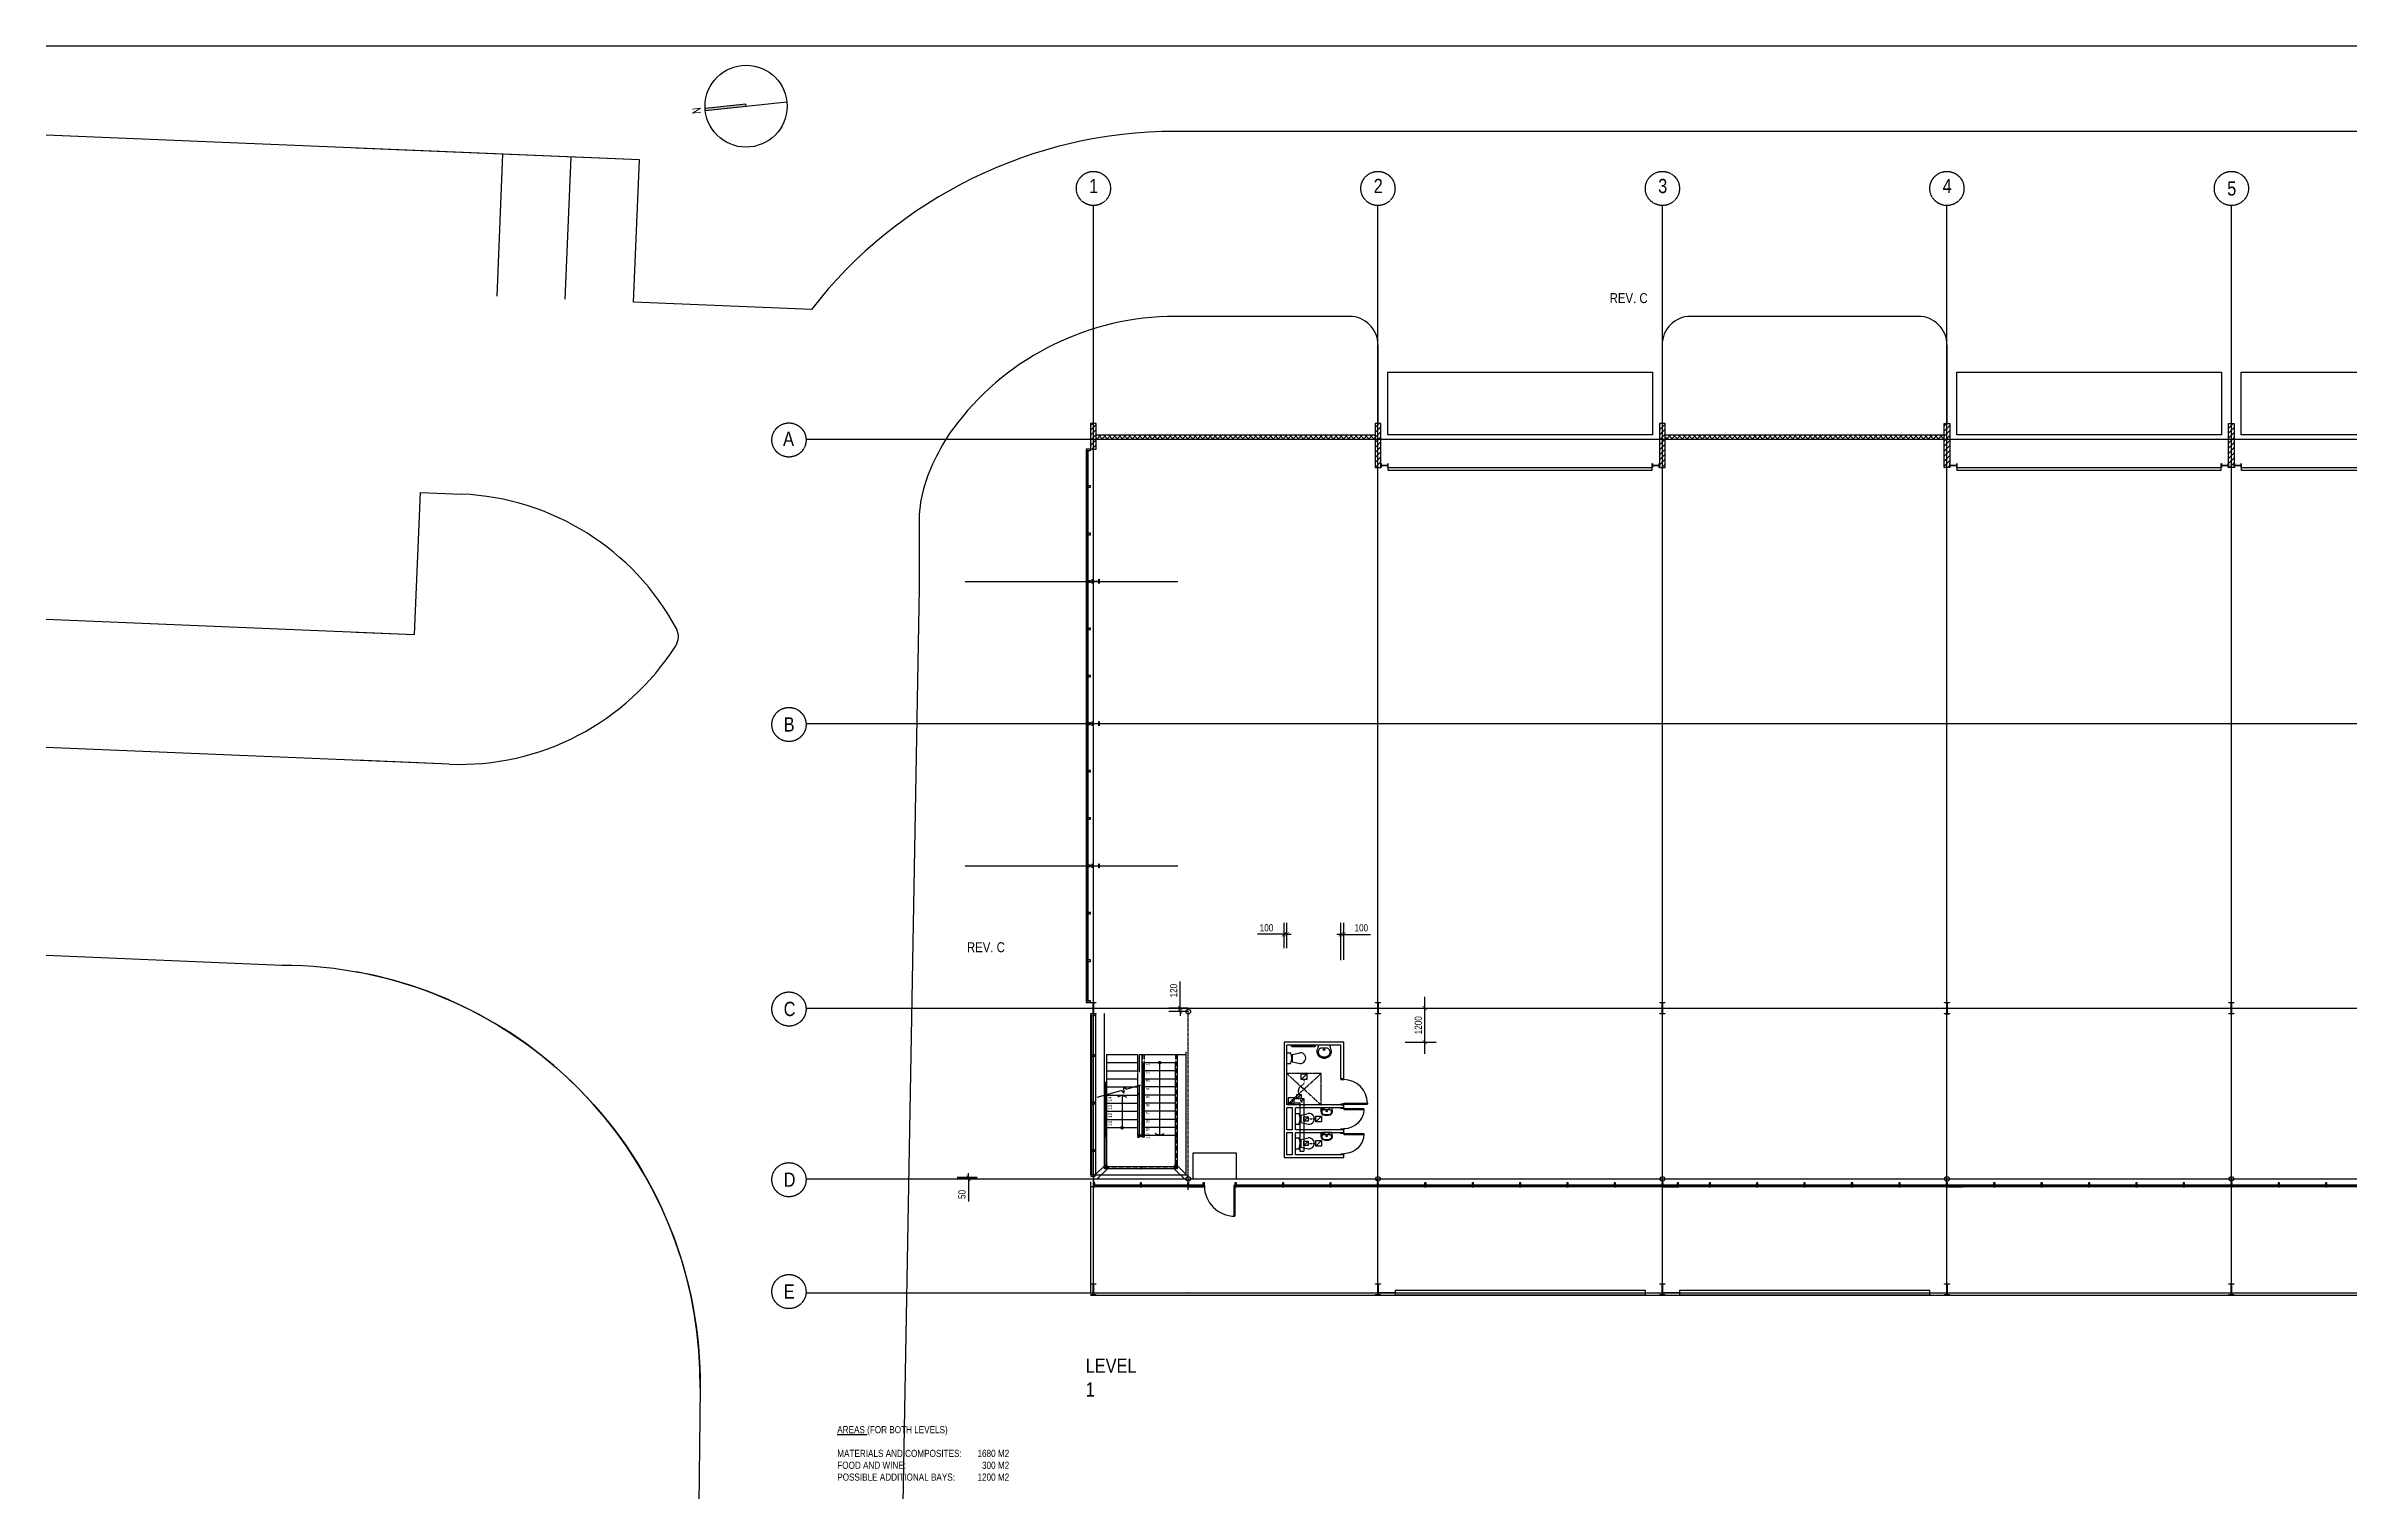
# Model space of a CAD drawing. Extents: x 0 to 163200, y -20682 to 90307.
# Drawn here: x 0 to 80980, y 36347 to 87164 of the extents above; entities that cross this region are included whole.
import ezdxf

# ---------------------------------------------------------------- set-up
doc = ezdxf.new("R2010")
doc.units = 0
doc.header["$LTSCALE"] = 8
doc.header["$MEASUREMENT"] = 0
for name, pattern in [('CENTER', [2, 1.25, -0.25, 0.25, -0.25]), ('DASHED', [0.75, 0.5, -0.25]), ('HIDDEN', [0.375, 0.25, -0.125]), ('STAIRS2$0$DASHED2', [0.375, 0.25, -0.125])]:
    doc.linetypes.add(name, pattern=pattern)
doc.layers.get('0').update_dxf_attribs({"linetype": 'CONTINUOUS'})
doc.layers.get('DEFPOINTS').update_dxf_attribs({"linetype": 'CONTINUOUS'})
for name, color, linetype in [('1MDUCT', 1, 'CONTINUOUS'), ('2MGRILLE', 5, 'CONTINUOUS'), ('4MDUCT', 4, 'CONTINUOUS'), ('6MFLEX', 6, 'HIDDEN'), ('A-CONCRETE', 5, 'CONTINUOUS'), ('A-DOORS', 5, 'CONTINUOUS'), ('A-FLOOR', 5, 'CONTINUOUS'), ('A-GLASS', 5, 'CONTINUOUS'), ('A-HANDICAP', 5, 'STAIRS2$0$DASHED2'), ('A-MULLIONS', 5, 'CONTINUOUS'), ('A-NEW', 5, 'CONTINUOUS'), ('A-STEEL', 5, 'CONTINUOUS'), ('A-STR-DASHED', 5, 'DASHED'), ('BDY', 5, 'CONTINUOUS'), ('D-TEXT25', 5, 'CONTINUOUS'), ('D-TEXTPS2', 5, 'CONTINUOUS'), ('DOORS', 5, 'CONTINUOUS'), ('FITTINGS', 5, 'CONTINUOUS'), ('GRID', 5, 'CENTER'), ('INT-PARTITIONS', 5, 'CONTINUOUS'), ('ROAD', 5, 'CONTINUOUS'), ('STAIR', 5, 'CONTINUOUS'), ('STAIRS2$0$HANDRAIL', 5, 'STAIRS2$0$DASHED2'), ('STAIRS2$0$STAIRS', 5, 'CONTINUOUS'), ('STAIRS2$0$TEXT', 5, 'CONTINUOUS'), ('STAIRS2$0$THINELEV', 5, 'CONTINUOUS'), ('TXT-50', 5, 'CONTINUOUS'), ('WALL-HA', 5, 'CONTINUOUS'), ('XREF', 7, 'CONTINUOUS')]:
    doc.layers.add(name, color=color, linetype=linetype)
doc.styles.add('KRTA-35', font='SIMPLEX', dxfattribs={"width": 0.8, "height": 3.5})
doc.styles.add('STAIRS2$0$TXT-35-$20', font='ARIALN.TTF', dxfattribs={"height": 70})
doc.styles.get("Standard").update_dxf_attribs({"font": 'isocp.shx'})
doc.styles.add('TXT-25-$100', font='ARIALN.TTF', dxfattribs={"height": 250})
doc.styles.add('TXT-35-$100', font='ARIALN.TTF', dxfattribs={"height": 350})
doc.styles.add('TXT-50-$100', font='ARIALN.TTF', dxfattribs={"height": 500})
doc.dimstyles.new('1$100-TICK', dxfattribs={"dimtxt": 250, "dimasz": 150, "dimexe": 400, "dimexo": 0, "dimgap": 100, "dimtad": 1, "dimdec": 0, "dimdsep": 46, "dimtxsty": 'TXT-25-$100', "dimblk1": 'ARCHTICK', "dimblk2": 'ARCHTICK', "dimsah": 1, "dimcen": -100, "dimdle": 400, "dimclrd": 1, "dimclre": 1, "dimclrt": 7, "dimadec": 0, "dimazin": 0, "dimtfac": 1, "dimtdec": 1, "dimtmove": 0, "dimatfit": 3, "dimldrblk": 'ARCHTICK', "dimfxl": 1, "dimtolj": 1, "dimarcsym": 0})
pattern_1 = [(45, (-20000, -1e-11), (-88.38835, 88.38835), [])]

# ---------------------------------------------------------------- blocks, each defined once
blk = doc.blocks.new('A$C56FB124C')
blk.add_hatch(color=256).paths.add_polyline_path([(5044, 3820), (5026, 3995), (1210, 3588, 0.0114331), (1224, 3413)])
for p, q in [((5026, 3995), (1210, 3588)), ((1224, 3413), (8864, 4227)), ((5044, 3820), (5026, 3995))]:
    blk.add_line(p, q)
blk.add_circle((5044, 3820), 3842)
at = {"style": 'KRTA-35', "width": 0.8}
blk.add_text('N', height=768, rotation=96.08353, dxfattribs=at).set_placement((807, 3150))
blk = doc.blocks.new('710')
at = {"layer": 'DOORS'}
for p, q in [((-100, -30), (-809, -30)), ((-809, -60), (-809, -30)), ((-100, -60), (-809, -60)), ((-100, -30), (-100, -60))]:
    blk.add_line(p, q, dxfattribs=at)
at = {"layer": 'DOORS', "elevation": 0}
for points in [[(0, -30), (0, 0), (-100, 0), (-100, -30)], [(0, -770), (0, -740), (-100, -740), (-100, -770)]]:
    blk.add_lwpolyline(points, close=True, dxfattribs=at)
at = {"layer": 'DOORS'}
blk.add_arc((-100, -30), 710, 182.26234, 270.00007, dxfattribs=at)
blk = doc.blocks.new('860')
for p, q in [((100, -990), (100, -960)), ((100, -960), (930, -960)), ((100, -990), (930, -990)), ((930, -960), (930, -990))]:
    blk.add_line(p, q)
for points in [[(0, -100), (0, -130), (100, -130), (100, -100)], [(0, -990), (0, -1020), (100, -1020), (100, -990)]]:
    blk.add_lwpolyline(points, close=True)
blk.add_arc((100, -960), 830, 0, 90)
blk = doc.blocks.new('WHB')
at = {"color": 0, "linetype": 'ByBlock', "elevation": 0}
blk.add_lwpolyline([(-200, 0, 0.008553), (-252, -172, 0.068313), (-260, -227, 0.147451), (-225, -341, 0.065081), (-184, -388, 0.064894), (-130, -425, 0.057043), (-67, -447, 0.0596), (0, -455, 0.0596), (67, -447, 0.057043), (130, -425, 0.064894), (184, -388, 0.065081), (225, -341, 0.147451), (260, -227, 0.068313), (252, -172, 0.008553), (200, 0)], format="xyb", close=True, dxfattribs=at)
blk.add_lwpolyline([(-210, -255, 0.169025), (-182, -332, 0.060923), (-148, -365, 0.064575), (-105, -389, 0.044851), (-54, -405, 0.055153), (0, -410, 0.055153), (54, -405, 0.044851), (105, -389, 0.064575), (148, -365, 0.060923), (182, -332, 0.169025), (210, -255, 0.224157), (170, -142, 0.153776), (112, -110, 0.045073), (0, -100)], format="xyb", dxfattribs=at)
at = {"color": 0, "linetype": 'ByBlock'}
blk.add_circle((0, -160), 25, dxfattribs=at)
for centre, radius, start, end in [((-54, -228), 206, 179.34416, 179.74969), ((-70, -240), 141, 135.44249, 185.98011), ((-92, -219), 111, 100.47359, 135.44249), ((2, -723), 623, 90.1505, 100.47359)]:
    blk.add_arc(centre, radius, start, end, dxfattribs=at)
blk = doc.blocks.new('410X60')
at = {"layer": 'A-STEEL'}
blk.add_lwpolyline([(203, -89), (183, -89), (183, -5), (-183, -5), (-183, -89), (-203, -89), (-203, 89), (-183, 89), (-183, 5), (183, 5), (183, 89), (203, 89)], close=True, dxfattribs=at)
blk = doc.blocks.new('ARC-WC25')
for p, q in [((168, 0), (-168, 0)), ((-199, -144), (-193, -24)), ((-174, -146), (-173, -137)), ((-98, -16), (-163, -16)), ((98, -72), (-98, -72)), ((-88, -26), (-88, -50)), ((174, -146), (173, -137)), ((199, -144), (193, -24))]:
    blk.add_line(p, q)
at = {"linetype": 'Continuous'}
blk.add_line((-173, -26), (-173, -92), dxfattribs=at)
for centre, radius in [((0, -121), 19.5), ((91, -37), 14.2)]:
    blk.add_circle(centre, radius)
for centre, radius, start, end in [((-168, -25), 25, 90, 177.07166), ((168, -25), 25, 2.92834, 90), ((-99, -149), 100, 177.07166, 252.66812), ((-99, -149), 75, 177.07166, 251.96039), ((-163, -26), 10, 90, 179.82594), ((-98, -135), 75, 89.76341, 172.07166), ((-98, -147), 75, 90, 172.07166), ((0, 154), 419, 252.12938, 287.87062), ((0, 154), 394, 251.96039, 288.03961), ((-98, -26), 10, 0, 90), ((-98, -50), 10, 269.76341, 0), ((98, -147), 75, 7.92834, 90), ((99, -149), 75, 288.03961, 2.92834), ((99, -149), 100, 287.33188, 2.92834)]:
    blk.add_arc(centre, radius, start, end)
blk = doc.blocks.new('WC-P')
for p, q in [((0, 0), (380, 0)), ((0, 0), (0, -126)), ((380, 0), (380, -126)), ((59, -200), (0, -451)), ((59, -200), (321, -200)), ((321, -200), (380, -451))]:
    blk.add_line(p, q)
for centre, radius, start, end in [((190, -472), 191, 173.53398, 6.46602), ((190, 278), 446, 244.78279, 295.21721)]:
    blk.add_arc(centre, radius, start, end)
blk = doc.blocks.new('250UB')
blk.add_lwpolyline([(-73, 252), (73, 252), (73, 244), (10, 244, 0.414214), (3, 237), (3, 16, 0.414214), (10, 9), (73, 9), (73, 0), (-73, 0), (-73, 9), (-10, 9, 0.414214), (-3, 16), (-3, 237, 0.414214), (-10, 244), (-73, 244)], format="xyb", close=True)
blk = doc.blocks.new('_ARCHTICK')
at = {"color": 0, "linetype": 'ByBlock', "const_width": 0.15}
blk.add_lwpolyline([(-0.5, -0.5), (0.5, 0.5)], dxfattribs=at)
blk = doc.blocks.new('*D111')
at = {"layer": 'A-DOORS', "color": 1, "lineweight": -2, "transparency": 16777216}
for p, q in [((32732, 47399), (32022, 47399)), ((32732, 47349), (32022, 47349)), ((32422, 47399), (32422, 47549)), ((32422, 47399), (32422, 47349)), ((32422, 47349), (32422, 46556))]:
    blk.add_line(p, q, dxfattribs=at)
at = {"layer": 'DEFPOINTS', "color": 0, "transparency": 16777216}
for p in [(32422, 47349), (32732, 47399), (32732, 47349)]:
    blk.add_point(p, dxfattribs=at)
at = {"layer": 'A-DOORS', "color": 1, "lineweight": -2, "transparency": 16777216, "xscale": 150, "yscale": 150, "zscale": 150}
for p, rotation in [((32422, 47399), 270), ((32422, 47349), 90)]:
    blk.add_blockref('_ARCHTICK', p, dxfattribs=dict(at, rotation=rotation))
at = {"layer": 'A-DOORS', "color": 7, "transparency": 16777216, "insert": (32194, 46803), "char_height": 250, "attachment_point": 5, "rotation": 90, "style": 'TXT-25-$100'}
blk.add_mtext('\\A1;50', dxfattribs=at)
blk = doc.blocks.new('*D112')
at = {"layer": 'A-DOORS', "color": 1, "lineweight": -2, "transparency": 16777216}
for p, q in [((48462, 51749), (48462, 53749)), ((47767, 53349), (48862, 53349)), ((47767, 52149), (48862, 52149))]:
    blk.add_line(p, q, dxfattribs=at)
at = {"layer": 'DEFPOINTS', "color": 0, "transparency": 16777216}
for p in [(47767, 53349), (48462, 53349), (47767, 52149)]:
    blk.add_point(p, dxfattribs=at)
at = {"layer": 'A-DOORS', "color": 1, "lineweight": -2, "transparency": 16777216, "xscale": 150, "yscale": 150, "zscale": 150}
for p, rotation in [((48462, 53349), 90), ((48462, 52149), 270)]:
    blk.add_blockref('_ARCHTICK', p, dxfattribs=dict(at, rotation=rotation))
at = {"layer": 'A-DOORS', "color": 7, "transparency": 16777216, "insert": (48235, 52749), "char_height": 250, "attachment_point": 5, "rotation": 90, "style": 'TXT-25-$100'}
blk.add_mtext('\\A1;1200', dxfattribs=at)
blk = doc.blocks.new('*D114')
at = {"layer": 'A-DOORS', "color": 1, "lineweight": -2, "transparency": 16777216}
for p, q in [((43515, 55946), (42582, 55946)), ((43515, 55455), (43515, 56346)), ((43615, 55946), (43515, 55946)), ((43615, 55455), (43615, 56346)), ((43615, 55946), (43765, 55946))]:
    blk.add_line(p, q, dxfattribs=at)
at = {"layer": 'DEFPOINTS', "color": 0, "transparency": 16777216}
for p in [(43515, 55946), (43515, 55455), (43615, 55455)]:
    blk.add_point(p, dxfattribs=at)
at = {"layer": 'A-DOORS', "color": 1, "lineweight": -2, "transparency": 16777216, "xscale": 150, "yscale": 150, "zscale": 150}
blk.add_blockref('_ARCHTICK', (43515, 55946), dxfattribs=at)
at = {"layer": 'A-DOORS', "color": 1, "lineweight": -2, "transparency": 16777216, "xscale": 150, "yscale": 150, "zscale": 150, "rotation": 180}
blk.add_blockref('_ARCHTICK', (43615, 55946), dxfattribs=at)
at = {"layer": 'A-DOORS', "color": 7, "transparency": 16777216, "insert": (42898, 56174), "char_height": 250, "attachment_point": 5, "style": 'TXT-25-$100'}
blk.add_mtext('\\A1;100', dxfattribs=at)
blk = doc.blocks.new('*D115')
at = {"layer": 'A-DOORS', "color": 1, "lineweight": -2, "transparency": 16777216}
for p, q in [((45515, 55943), (45365, 55943)), ((45515, 55034), (45515, 56343)), ((45515, 55943), (45615, 55943)), ((45615, 55047), (45615, 56343)), ((45615, 55943), (46548, 55943))]:
    blk.add_line(p, q, dxfattribs=at)
at = {"layer": 'DEFPOINTS', "color": 0, "transparency": 16777216}
for p in [(45615, 55943), (45515, 55034), (45615, 55047)]:
    blk.add_point(p, dxfattribs=at)
at = {"layer": 'A-DOORS', "color": 1, "lineweight": -2, "transparency": 16777216, "xscale": 150, "yscale": 150, "zscale": 150}
blk.add_blockref('_ARCHTICK', (45515, 55943), dxfattribs=at)
at = {"layer": 'A-DOORS', "color": 1, "lineweight": -2, "transparency": 16777216, "xscale": 150, "yscale": 150, "zscale": 150, "rotation": 180}
blk.add_blockref('_ARCHTICK', (45615, 55943), dxfattribs=at)
at = {"layer": 'A-DOORS', "color": 7, "transparency": 16777216, "insert": (46231, 56171), "char_height": 250, "attachment_point": 5, "style": 'TXT-25-$100'}
blk.add_mtext('\\A1;100', dxfattribs=at)
blk = doc.blocks.new('*D116')
at = {"layer": 'A-DOORS', "color": 1, "lineweight": -2, "transparency": 16777216}
for p, q in [((39863, 53349), (39863, 54282)), ((40148, 53349), (39463, 53349)), ((40148, 53230), (39463, 53230)), ((39863, 53230), (39863, 53349)), ((39863, 53230), (39863, 53080))]:
    blk.add_line(p, q, dxfattribs=at)
at = {"layer": 'DEFPOINTS', "color": 0, "transparency": 16777216}
for p in [(39863, 53349), (40148, 53349), (40148, 53230)]:
    blk.add_point(p, dxfattribs=at)
at = {"layer": 'A-DOORS', "color": 1, "lineweight": -2, "transparency": 16777216, "xscale": 150, "yscale": 150, "zscale": 150}
for p, rotation in [((39863, 53349), 270), ((39863, 53230), 90)]:
    blk.add_blockref('_ARCHTICK', p, dxfattribs=dict(at, rotation=rotation))
at = {"layer": 'A-DOORS', "color": 7, "transparency": 16777216, "insert": (39635, 53966), "char_height": 250, "attachment_point": 5, "rotation": 90, "style": 'TXT-25-$100'}
blk.add_mtext('\\A1;120', dxfattribs=at)
blk = doc.blocks.new('AMB013')
blk.add_line((-165, -165), (165, 165))
blk.add_arc((-247, -247), 300, 0, 90)
blk = doc.blocks.new('AMB006')
blk.add_line((-0.5, -0.5), (0.5, 0.5))
blk.add_lwpolyline([(-0.5, -0.5), (-0.5, 0.5), (0.5, 0.5), (0.5, -0.5)], close=True)
at = {"flags": 1}
for tag, p in [('REF', (0.53, 0.33)), ('MAKE/MODEL', (0.53, 0.15)), ('SIZE', (0.53, -0.05)), ('TYPE', (0.52, -0.26)), ('SERVICE', (0.53, -0.46))]:
    blk.add_attdef(tag, p, '', height=0.18, dxfattribs=at)
blk = doc.blocks.new('AB00522AAM01')
at = {"layer": 'WALL-HA'}
h = blk.add_hatch(dxfattribs=at)
h.set_pattern_fill('ANSI31', color=256, scale=1000, style=0)
h.paths.add_polyline_path([(36714.6, 72999.1), (36814.6, 72999.1), (36814.6, 73899.1), (36714.6, 73899.1)])
h.paths.add_polyline_path([(36814.6, 72999.1), (36914.6, 72999.1), (36914.6, 73899.1), (36814.6, 73899.1)])
h = blk.add_hatch(dxfattribs=at)
h.set_pattern_fill('ANSI31', color=256, scale=1000, style=0)
h.paths.add_polyline_path([(46814.6, 73899.1), (46714.6, 73899.1), (46714.6, 73349.1), (46814.6, 73349.1)])
h.paths.add_polyline_path([(46814.6, 73349.1), (46914.6, 73349.1), (46914.6, 73899.1), (46814.6, 73899.1)])
h.paths.add_polyline_path([(46714.6, 72349.1), (46814.6, 72349.1), (46814.6, 73349.1), (46714.6, 73349.1)])
h.paths.add_polyline_path([(46814.6, 72349.1), (46914.6, 72349.1), (46914.6, 73349.1), (46814.6, 73349.1)])
h = blk.add_hatch(dxfattribs=at)
h.set_pattern_fill('ANSI31', color=256, scale=1000, style=0)
h.paths.add_polyline_path([(56814.6, 73899.1), (56709.6, 73899.1), (56709.6, 73349.1), (56814.6, 73349.1)])
h.paths.add_polyline_path([(56814.6, 73349.1), (56909.6, 73349.1), (56909.6, 73899.1), (56814.6, 73899.1)])
h.paths.add_polyline_path([(56709.6, 72349.1), (56814.6, 72349.1), (56814.6, 73349.1), (56709.6, 73349.1)])
h.paths.add_polyline_path([(56814.6, 72349.1), (56909.6, 72349.1), (56909.6, 73349.1), (56814.6, 73349.1)])
h = blk.add_hatch(dxfattribs=at)
h.set_pattern_fill('ANSI31', color=256, scale=1000, style=0)
h.set_pattern_definition(pattern_1)
h.paths.add_polyline_path([(66814.6, 73349.1), (66914.6, 73349.1), (66914.6, 73899.1), (66814.6, 73899.1)])
h.paths.add_polyline_path([(66814.6, 73899.1), (66714.6, 73899.1), (66714.6, 73349.1), (66814.6, 73349.1)])
h.paths.add_polyline_path([(66814.6, 73349.1), (66714.6, 73349.1), (66714.6, 72349.1), (66814.6, 72349.1)])
h.paths.add_polyline_path([(66814.6, 72349.1), (66914.6, 72349.1), (66914.6, 73349.1), (66814.6, 73349.1)])
h = blk.add_hatch(dxfattribs=at)
h.set_pattern_fill('ANSI31', color=256, scale=1000, style=0)
h.set_pattern_definition(pattern_1)
h.paths.add_polyline_path([(76814.6, 73899.1), (76714.6, 73899.1), (76714.6, 73349.1), (76814.6, 73349.1)])
h.paths.add_polyline_path([(76814.6, 73349.1), (76914.6, 73349.1), (76914.6, 73899.1), (76814.6, 73899.1)])
h.paths.add_polyline_path([(76814.6, 73349.1), (76714.6, 73349.1), (76714.6, 72349.1), (76814.6, 72349.1)])
h.paths.add_polyline_path([(76814.6, 72349.1), (76914.6, 72349.1), (76914.6, 73349.1), (76814.6, 73349.1)])
h = blk.add_hatch(dxfattribs=at)
h.set_pattern_fill('ANSI37', color=256, scale=1000, style=0)
h.paths.add_polyline_path([(46689.6, 73349.1), (46714.6, 73349.1), (46714.6, 73499.1), (36914.6, 73499.1), (36914.6, 73349.1)])
h = blk.add_hatch(dxfattribs=at)
h.set_pattern_fill('ANSI37', color=256, scale=1000, style=0)
h.set_pattern_definition([(45, (-30000, 0), (-88.38835, 88.38835), []), (135, (-30000, 0), (-88.38835, -88.38835), [])])
h.paths.add_polyline_path([(56914.6, 73499.1), (56914.6, 73349.1), (66714.6, 73349.1), (66714.6, 73499.1)])
for p, q in [((38558.8, 51384.1), (38558.8, 48839.1)), ((37233.8, 48839.1), (37233.8, 50757.2))]:
    blk.add_line(p, q)
blk.add_point((40148, 43349.1))
at = {"layer": 'A-CONCRETE'}
for p, q in [((36814.6, 73349.1), (46689.6, 73349.1)), ((36914.6, 73499.1), (46714.6, 73499.1)), ((56914.6, 73499.1), (66714.6, 73499.1)), ((56914.6, 73349.1), (66714.6, 73349.1))]:
    blk.add_line(p, q, dxfattribs=at)
for points in [[(36714.6, 72999.1), (36914.6, 72999.1), (36914.6, 73899.1), (36714.6, 73899.1)], [(46714.6, 72349.1), (46914.6, 72349.1), (46914.6, 73899.1), (46714.6, 73899.1)], [(56709.6, 72349.1), (56909.6, 72349.1), (56909.6, 73899.1), (56709.6, 73899.1)], [(66914.6, 72349.1), (66714.6, 72349.1), (66714.6, 73899.1), (66914.6, 73899.1)], [(76914.6, 72349.1), (76714.6, 72349.1), (76714.6, 73899.1), (76914.6, 73899.1)]]:
    blk.add_lwpolyline(points, close=True, dxfattribs=at)
at = {"layer": 'A-DOORS'}
for p, q in [((46814.6, 76664.1), (46814.6, 73899.1)), ((56803.8, 76664.1), (56803.8, 73899.1)), ((66814.6, 76664.1), (66814.6, 73899.1)), ((41789, 47111.8), (41789, 46036.8))]:
    blk.add_line(p, q, dxfattribs=at)
for points in [[(47169.6, 72349.1), (56438.9, 72349.1), (56438.9, 72249.1), (47169.6, 72249.1)], [(67169.6, 72349.1), (76438.9, 72349.1), (76438.9, 72249.1), (67169.6, 72249.1)], [(77164.6, 72349.1), (86433.9, 72349.1), (86433.9, 72249.1), (77164.6, 72249.1)], [(41749, 46036.8), (41789, 46036.8), (41789, 47111.8), (41749, 47111.8)]]:
    blk.add_lwpolyline(points, close=True, dxfattribs=at)
for centre, start, end in [((45814.6, 76664.1), 0, 90.000069), ((57803.8, 76664.1), 89.999931, 180), ((65814.6, 76664.1), 0, 90.000069)]:
    blk.add_arc(centre, 1000, start, end, dxfattribs=at)
at = {"layer": 'A-FLOOR'}
for p, q in [((36689.6, 68349.1), (37193.6, 68349.1)), ((36564.6, 63349.1), (37068.6, 63349.1)), ((36689.6, 63349.1), (37193.6, 63349.1)), ((36689.6, 58349.1), (37193.6, 58349.1))]:
    blk.add_line(p, q, dxfattribs=at)
blk.add_lwpolyline([(40313.5, 47349.1), (41843.6, 47349.1), (41843.6, 48249.1), (40313.5, 48249.1)], close=True, dxfattribs=at)
at = {"layer": 'A-GLASS'}
for p, q in [((36563.5, 72946.9), (36563.5, 53552.1)), ((36588.5, 72946.9), (36588.5, 53602.1)), ((36613.5, 72946.9), (36613.5, 53602.1)), ((36725.6, 47494.1), (36725.6, 53146.1)), ((36763.1, 47494.1), (36763.1, 53096.1)), ((36800.6, 53096.1), (36800.6, 47494.1)), ((56809.6, 53349.1), (56809.6, 53274.1)), ((40138, 47064.1), (36725.6, 47064.1)), ((36800.6, 47139.1), (40138, 47139.1)), ((36865.6, 47101.6), (40138, 47101.6)), ((40138, 47101.6), (40662.6, 47101.6)), ((40158, 47139.1), (40663.8, 47139.1)), ((40158, 47064.1), (40709.9, 47064.1)), ((46789.6, 47064.1), (41804.6, 47064.1)), ((41839, 47139.1), (46789.6, 47139.1)), ((41839, 47101.6), (46789.6, 47101.6)), ((46839.6, 47139.1), (50172, 47139.1)), ((46839.6, 47101.6), (50172, 47101.6)), ((56789.6, 47064.1), (46839.6, 47064.1)), ((48455.6, 47139.1), (51788, 47139.1)), ((48455.6, 47101.6), (51788, 47101.6)), ((51788, 47139.1), (56789.6, 47139.1)), ((51788, 47101.6), (56789.6, 47101.6)), ((56804.3, 47101.6), (57329, 47101.6)), ((56824.3, 47139.1), (57330.1, 47139.1)), ((56824.3, 47064.1), (57376.2, 47064.1)), ((56839, 47139.1), (60171.3, 47139.1)), ((56839, 47101.6), (60171.3, 47101.6)), ((66789, 47064.1), (56839, 47064.1)), ((58455, 47139.1), (61787.3, 47139.1)), ((58455, 47101.6), (61787.3, 47101.6)), ((61787.3, 47139.1), (66789, 47139.1)), ((61787.3, 47101.6), (66789, 47101.6)), ((66804.3, 47101.6), (68455.3, 47101.6)), ((66824.3, 47139.1), (68455.3, 47139.1)), ((66824.3, 47064.1), (67376.3, 47064.1)), ((76789, 47064.1), (66839, 47064.1)), ((68455.3, 47139.1), (71787.3, 47139.1)), ((68455.3, 47101.6), (71787.3, 47101.6)), ((71787.3, 47139.1), (76789, 47139.1)), ((71787.3, 47101.6), (76789, 47101.6)), ((76839.6, 47139.1), (81788, 47139.1)), ((76839.6, 47101.6), (81788, 47101.6)), ((86789.6, 47064.1), (76839.6, 47064.1)), ((47414.6, 43349.1), (46819.6, 43349.1)), ((56214.6, 43339.1), (56809.6, 43339.1)), ((57419.6, 43349.1), (56824.6, 43349.1)), ((66219.6, 43339.1), (66814.6, 43339.1))]:
    blk.add_line(p, q, dxfattribs=at)
for points in [[(47414.6, 43274.1), (56214.6, 43274.1), (56214.6, 43424.1), (47414.6, 43424.1)], [(57419.6, 43274.1), (66219.6, 43274.1), (66219.6, 43424.1), (57419.6, 43424.1)]]:
    blk.add_lwpolyline(points, close=True, dxfattribs=at)
at = {"layer": 'A-HANDICAP', "ltscale": 3}
for p, q in [((44814.6, 51049.1), (43614.6, 51049.1)), ((43614.6, 51049.1), (44188.8, 50522.7)), ((44814.6, 51049.1), (44240.4, 50522.7)), ((44814.6, 49949.1), (44814.6, 51049.1)), ((44188.8, 50475.4), (43614.6, 49949.1)), ((44240.4, 50475.4), (44814.6, 49949.1))]:
    blk.add_line(p, q, dxfattribs=at)
at = {"layer": 'A-HANDICAP'}
blk.add_circle((44214.6, 50499.1), 35, dxfattribs=at)
at = {"layer": 'A-MULLIONS'}
blk.add_line((36725.6, 53552.1), (36563.5, 53552.1), dxfattribs=at)
for points in [[(36563.5, 72946.9), (36713.5, 72946.9), (36713.5, 72996.9), (36563.5, 72996.9)], [(36563.5, 71656.1), (36713.5, 71656.1), (36713.5, 71706.1), (36563.5, 71706.1)], [(36563.5, 69990.1), (36713.5, 69990.1), (36713.5, 70040.1), (36563.5, 70040.1)], [(36563.5, 68324.1), (36713.5, 68324.1), (36713.5, 68374.1), (36563.5, 68374.1)], [(36563.5, 66658.1), (36713.5, 66658.1), (36713.5, 66708.1), (36563.5, 66708.1)], [(36563.5, 64992.1), (36713.5, 64992.1), (36713.5, 65042.1), (36563.5, 65042.1)], [(36563.5, 63324.1), (36713.5, 63324.1), (36713.5, 63374.1), (36563.5, 63374.1)], [(36563.5, 61658.1), (36713.5, 61658.1), (36713.5, 61708.1), (36563.5, 61708.1)], [(36563.5, 59992.1), (36713.5, 59992.1), (36713.5, 60042.1), (36563.5, 60042.1)], [(36563.5, 58326.1), (36713.5, 58326.1), (36713.5, 58376.1), (36563.5, 58376.1)], [(36563.5, 56660.1), (36713.5, 56660.1), (36713.5, 56710.1), (36563.5, 56710.1)], [(36563.5, 54994.1), (36713.5, 54994.1), (36713.5, 55044.1), (36563.5, 55044.1)], [(36563.5, 53552.1), (36713.5, 53552.1), (36713.5, 53602.1), (36563.5, 53602.1)], [(36725.6, 53096.1), (36875.6, 53096.1), (36875.6, 53146.1), (36725.6, 53146.1)], [(36725.6, 51658.1), (36875.6, 51658.1), (36875.6, 51708.1), (36725.6, 51708.1)], [(36725.6, 49992.1), (36875.6, 49992.1), (36875.6, 50042.1), (36725.6, 50042.1)], [(36725.6, 48326.1), (36875.6, 48326.1), (36875.6, 48376.1), (36725.6, 48376.1)], [(36725.6, 47444.1), (36875.6, 47444.1), (36875.6, 47494.1), (36725.6, 47494.1)], [(36865.6, 47064.1), (36865.6, 47214.1), (36815.6, 47214.1), (36815.6, 47064.1)], [(38507, 47064.1), (38507, 47214.1), (38457, 47214.1), (38457, 47064.1)], [(40173, 47064.1), (40173, 47214.1), (40123, 47214.1), (40123, 47064.1)], [(40713.8, 47064.1), (40713.8, 47214.1), (40663.8, 47214.1), (40663.8, 47064.1)], [(41839, 47064.1), (41839, 47214.1), (41789, 47214.1), (41789, 47064.1)], [(43505, 47064.1), (43505, 47214.1), (43455, 47214.1), (43455, 47064.1)], [(45171, 47064.1), (45171, 47214.1), (45121, 47214.1), (45121, 47064.1)], [(46839.6, 47064.1), (46839.6, 47214.1), (46789.6, 47214.1), (46789.6, 47064.1)], [(48506, 47064.1), (48506, 47214.1), (48456, 47214.1), (48456, 47064.1)], [(50172, 47064.1), (50172, 47214.1), (50122, 47214.1), (50122, 47064.1)], [(51838, 47064.1), (51838, 47214.1), (51788, 47214.1), (51788, 47064.1)], [(53504, 47064.1), (53504, 47214.1), (53454, 47214.1), (53454, 47064.1)], [(55170, 47064.1), (55170, 47214.1), (55120, 47214.1), (55120, 47064.1)], [(56839.6, 47064.1), (56839.6, 47214.1), (56789.6, 47214.1), (56789.6, 47064.1)], [(57380.1, 47064.1), (57380.1, 47214.1), (57330.1, 47214.1), (57330.1, 47064.1)], [(58505.3, 47064.1), (58505.3, 47214.1), (58455.3, 47214.1), (58455.3, 47064.1)], [(60171.3, 47064.1), (60171.3, 47214.1), (60121.3, 47214.1), (60121.3, 47064.1)], [(61837.3, 47064.1), (61837.3, 47214.1), (61787.3, 47214.1), (61787.3, 47064.1)], [(63503.3, 47064.1), (63503.3, 47214.1), (63453.3, 47214.1), (63453.3, 47064.1)], [(65169.3, 47064.1), (65169.3, 47214.1), (65119.3, 47214.1), (65119.3, 47064.1)], [(66839, 47064.1), (66839, 47214.1), (66789, 47214.1), (66789, 47064.1)], [(68505.3, 47064.1), (68505.3, 47214.1), (68455.3, 47214.1), (68455.3, 47064.1)], [(70171.3, 47064.1), (70171.3, 47214.1), (70121.3, 47214.1), (70121.3, 47064.1)], [(71837.3, 47064.1), (71837.3, 47214.1), (71787.3, 47214.1), (71787.3, 47064.1)], [(73503.3, 47064.1), (73503.3, 47214.1), (73453.3, 47214.1), (73453.3, 47064.1)], [(75169.3, 47064.1), (75169.3, 47214.1), (75119.3, 47214.1), (75119.3, 47064.1)], [(76839, 47064.1), (76839, 47214.1), (76789, 47214.1), (76789, 47064.1)], [(78506, 47064.1), (78506, 47214.1), (78456, 47214.1), (78456, 47064.1)], [(80172, 47064.1), (80172, 47214.1), (80122, 47214.1), (80122, 47064.1)]]:
    blk.add_lwpolyline(points, close=True, dxfattribs=at)
blk.add_arc((41789, 47111.8), 1075, 180, 270, dxfattribs=at)
at = {"layer": 'A-NEW'}
blk.add_lwpolyline([(36725.6, 47444.1), (36815.6, 47444.1), (36815.6, 47064.1), (36725.6, 47064.1)], dxfattribs=at)
for centre in [(40148, 53230.1), (40148, 47349.1), (46814.6, 47349.1), (56814.7, 47349.1), (66814, 47349.1), (76814, 47349.1)]:
    blk.add_circle(centre, 84, dxfattribs=at)
at = {"layer": 'A-STEEL', "ltscale": 5}
for p, q in [((36725.6, 43349.1), (36725.6, 47244.1)), ((36725.6, 43260.1), (136903.6, 43260.1))]:
    blk.add_line(p, q, dxfattribs=at)
at = {"layer": 'A-STEEL', "ltscale": 7}
for points in [[(47162.1, 75699.1), (56462.1, 75699.1), (56462.1, 73499.1), (47162.1, 73499.1)], [(67162.1, 75699.1), (76462.1, 75699.1), (76462.1, 73499.1), (67162.1, 73499.1)], [(77162.1, 75699.1), (86462.1, 75699.1), (86462.1, 73499.1), (77162.1, 73499.1)]]:
    blk.add_lwpolyline(points, close=True, dxfattribs=at)
at = {"layer": 'A-STEEL'}
for points in [[(38593.8, 51384.1), (38523.8, 51384.1), (38523.8, 51404.1), (38593.8, 51404.1)], [(39693.8, 51384.1), (39763.8, 51384.1), (39763.8, 51404.1), (39693.8, 51404.1)], [(37268.8, 50324.1), (37198.8, 50324.1), (37198.8, 50344.1), (37268.8, 50344.1)], [(38368.8, 50324.1), (38438.8, 50324.1), (38438.8, 50344.1), (38368.8, 50344.1)], [(38593.8, 50133.9), (38523.8, 50133.9), (38523.8, 50153.9), (38593.8, 50153.9)], [(39693.8, 50133.9), (39763.8, 50133.9), (39763.8, 50153.9), (39693.8, 50153.9)], [(37268.8, 48819.1), (37198.8, 48819.1), (37198.8, 48839.1), (37268.8, 48839.1)], [(37268.8, 48819.1), (37198.8, 48819.1), (37198.8, 48839.1), (37268.8, 48839.1)], [(38368.8, 48819.1), (38438.8, 48819.1), (38438.8, 48839.1), (38368.8, 48839.1)], [(38593.8, 48819.1), (38523.8, 48819.1), (38523.8, 48839.1), (38593.8, 48839.1)], [(39693.8, 48819.1), (39763.8, 48819.1), (39763.8, 48839.1), (39693.8, 48839.1)], [(37268.8, 47729.1), (37198.8, 47729.1), (37198.8, 47749.1), (37268.8, 47749.1)], [(37268.8, 47769.1), (37268.8, 47699.1), (37288.8, 47699.1), (37288.8, 47769.1)], [(38471.3, 47769.1), (38471.3, 47699.1), (38491.3, 47699.1), (38491.3, 47769.1)], [(39693.8, 47769.1), (39693.8, 47699.1), (39673.8, 47699.1), (39673.8, 47769.1)], [(39693.8, 47729.1), (39763.8, 47729.1), (39763.8, 47749.1), (39693.8, 47749.1)]]:
    blk.add_lwpolyline(points, close=True, dxfattribs=at)
at = {"layer": 'A-STR-DASHED', "ltscale": 4}
for p, q in [((36903.6, 47489.1), (36903.6, 53169.1)), ((37198.8, 50747.4), (37198.8, 53176.8)), ((37273.8, 51719.1), (38363.8, 51719.1)), ((37273.8, 51719.1), (37273.8, 50768.4)), ((37273.8, 51434.1), (38368.8, 51434.1)), ((37273.8, 51149.1), (38368.8, 51149.1)), ((38363.8, 51719.1), (38363.8, 51098.4)), ((38438.8, 51719.1), (40059, 51719.1)), ((38438.8, 51094.5), (38438.8, 51719.1)), ((40059, 51809.1), (40059, 47489.1)), ((37273.8, 50864.1), (38363.8, 50864.1)), ((37273.8, 50579.1), (38368.8, 50579.1)), ((36903.6, 47489.1), (40059, 47489.1))]:
    blk.add_line(p, q, dxfattribs=at)
at = {"layer": 'BDY', "ltscale": 10}
blk.add_line((123339.8, 87164.1), (0, 87164.1), dxfattribs=at)
at = {"layer": 'D-TEXTPS2'}
for p, q in [((37218.8, 50753), (37218.8, 47878.1)), ((37268.8, 50767), (37268.8, 47878.1))]:
    blk.add_line(p, q, dxfattribs=at)
for points in [[(37218.8, 47878.1, 0.4142136), (37377.8, 47719.1), (37379.8, 47719.1)], [(37268.8, 47878.1, 0.4142136), (37377.8, 47769.1), (37379.8, 47769.1)]]:
    blk.add_lwpolyline(points, format="xyb", dxfattribs=at)
for centre, radius, start, end in [((38481.2, 48957.4), 113.2, 186.691702, 5.988682), ((38481.1, 48957.9), 63.8, 192.433451, 10.186414)]:
    blk.add_arc(centre, radius, start, end, dxfattribs=at)
at = {"layer": 'FITTINGS'}
for p, q in [((44567.1, 52024.1), (44594.6, 52024.1)), ((44567.1, 51999.1), (44594.6, 51999.1))]:
    blk.add_line(p, q, dxfattribs=at)
for points in [[(43762.7, 52049.1), (43762.7, 52039.1, 0.4142136), (43802.7, 51999.1), (44567.1, 51999.1, 0.4142136), (44607.1, 52039.1), (44607.1, 52049.1)], [(43787.7, 52049.1), (43787.7, 52039.1, 0.4142136), (43802.7, 52024.1), (44567.1, 52024.1, 0.4142136), (44582.1, 52039.1), (44582.1, 52049.1)]]:
    blk.add_lwpolyline(points, format="xyb", dxfattribs=at)
blk.add_circle((44594.6, 52011.6), 12.5, dxfattribs=at)
at = {"layer": 'GRID', "ltscale": 0.5}
for p, q in [((36814.6, 43349.1), (36814.6, 81560)), ((46814.6, 43349.1), (46814.6, 81560)), ((56814.6, 43349.1), (56814.6, 81560)), ((66814.6, 43349.1), (66814.6, 81560)), ((76814.6, 43349.1), (76814.6, 81560)), ((26712.1, 73349.1), (149069, 73349.1)), ((32293, 68349.1), (39780.2, 68349.1)), ((26712.1, 63349.1), (144306.4, 63349.1)), ((32293, 58349.1), (39780.2, 58349.1)), ((26712.1, 53349.1), (149125.2, 53349.1)), ((26712.1, 47349.1), (149125.2, 47349.1)), ((26712.1, 43349.1), (149125.2, 43349.1))]:
    blk.add_line(p, q, dxfattribs=at)
at = {"layer": 'GRID'}
for p, q in [((40148, 46968.8), (40148, 53266.8)), ((40218, 53350), (40252.3, 53350)), ((37911.9, 47349.1), (40814.8, 47349.1))]:
    blk.add_line(p, q, dxfattribs=at)
at = {"layer": 'GRID', "ltscale": 0.5}
for centre in [(36814.6, 82160), (46814.6, 82160), (56814.6, 82160), (66814.6, 82160), (76814.6, 82160), (26112.8, 73319.4), (26112.8, 63319.4), (26112.8, 53319.4), (26112.8, 47319.4), (26112.8, 43388.5)]:
    blk.add_circle(centre, 600, dxfattribs=at)
at = {"layer": 'INT-PARTITIONS'}
for p, q in [((66739.6, 53146.1), (66889.6, 53146.1)), ((43514.6, 52149.1), (43514.6, 48099.1)), ((45614.6, 52149.1), (43514.6, 52149.1)), ((43614.6, 49949.1), (43614.6, 52049.1)), ((45514.6, 52049.1), (43614.6, 52049.1)), ((45514.6, 50869.1), (45514.6, 52049.1)), ((45614.6, 50869.1), (45614.6, 52149.1)), ((45614.6, 50869.1), (45514.6, 50869.1)), ((45614.6, 49949.1), (43614.6, 49949.1)), ((43814.6, 49849.1), (43614.6, 49849.1)), ((43614.6, 49074.1), (43614.6, 49849.1)), ((43814.6, 49074.1), (43814.6, 49849.1)), ((45614.6, 49849.1), (43914.6, 49849.1)), ((43914.6, 49074.1), (43914.6, 49849.1)), ((45614.6, 49849.1), (45614.6, 49949.1)), ((43814.6, 49074.1), (43614.6, 49074.1)), ((43614.6, 48199.1), (43614.6, 48974.1)), ((43614.6, 48974.1), (43814.6, 48974.1)), ((43814.6, 48199.1), (43814.6, 48974.1)), ((45614.6, 49074.1), (43914.6, 49074.1)), ((43914.6, 48199.1), (43914.6, 48974.1)), ((43914.6, 48974.1), (45614.6, 48974.1)), ((45614.6, 48974.1), (45614.6, 49074.1)), ((43514.6, 48099.1), (45614.6, 48099.1)), ((43814.6, 48199.1), (43614.6, 48199.1)), ((45614.6, 48199.1), (43914.6, 48199.1)), ((45614.6, 48099.1), (45614.6, 48199.1))]:
    blk.add_line(p, q, dxfattribs=at)
at = {"layer": 'ROAD'}
for p, q in [((20856.3, 83164.9), (10895.7, 83580.1)), ((123457.9, 84164.1), (39689.6, 84164.1)), ((15852.2, 78369.2), (16060.5, 83364.8)), ((18250.1, 78269.2), (18458.4, 83264.9)), ((20648, 78169.2), (20856.3, 83164.9)), ((26901.1, 77908.6), (20648, 78169.2)), ((45814.6, 77664.1), (39689.6, 77664.1)), ((65814.6, 77664.1), (57814.6, 77664.1)), ((12954.5, 66479.5), (13162.7, 71475.2)), ((13162.7, 71475.2), (14607.9, 71415)), ((30691.1, 68125.1), (29626.2, 8606)), ((0, 67019.6), (12954.5, 66479.5)), ((10895.7, 66565.4), (12954.5, 66479.5)), ((14163.6, 61925.4), (0, 62515.8)), ((14163.6, 61925.4), (10895.7, 62061.6))]:
    blk.add_line(p, q, dxfattribs=at)
blk.add_lwpolyline([(20856.3, 83164.9), (0, 84034.3)], dxfattribs=at)
blk.add_lwpolyline([(39689.6, 77664.1, 0.2314706), (32032.3, 73918.5, 0.0872106), (30885.4, 71752.4, 0.078404), (30691.1, 70520.9), (30691.1, 68125.1)], format="xyb", dxfattribs=at)
at = {"layer": 'ROAD', "flags": 128}
blk.add_lwpolyline([(0, 55209.5), (8285.5, 54864.1, -0.4177264), (22986.6, 39990.1), (22761.5, 19556.1)], format="xyb", dxfattribs=at)
at = {"layer": 'ROAD'}
for centre, radius, start, end in [((39689.6, 67964.1), 16200, 90, 142.131052), ((14233.1, 62422.8), 9000, 28.337158, 87.612957), ((21626.5, 66409.9), 600, 327.545374, 28.337158), ((14538.4, 70917.6), 9000, 267.613114, 327.545374), ((8287.6, 40164.1), 14700, 359.321779, 79.780427)]:
    blk.add_arc(centre, radius, start, end, dxfattribs=at)
at = {"layer": 'STAIR'}
blk.add_lwpolyline([(36948, 50221.4), (37789.4, 50456.9, -0.2909795), (37799.7, 50453.8), (37872.2, 50369.7, 0.7084114), (37889.8, 50376.5), (37883, 50569.8, -0.7018236), (37900.5, 50576.8), (37959.8, 50510.4, 0.2862129), (37969.9, 50507.4), (38481.9, 50650.7)], format="xyb", dxfattribs=at)
at = {"layer": 'STAIRS2$0$HANDRAIL', "ltscale": 2}
for p, q in [((38543.8, 51719.1), (38543.8, 48969.2)), ((38593.8, 51719.1), (38593.8, 48969.2)), ((39693.8, 51719.1), (39693.8, 47878.1)), ((39743.8, 51719.1), (39743.8, 47878.1)), ((38368.8, 50619.1), (38368.8, 48944.2)), ((38418.8, 50633.1), (38418.8, 48944.2)), ((38433.8, 47769.1), (37377.8, 47769.1)), ((38481.3, 47719.1), (37377.8, 47719.1)), ((38433.8, 47769.1), (39584.8, 47769.1))]:
    blk.add_line(p, q, dxfattribs=at)
at = {"layer": 'STAIRS2$0$HANDRAIL'}
blk.add_line((38481.3, 47719.1), (39582.8, 47719.1), dxfattribs=at)
for points in [[(39693.8, 47878.1, -0.4142136), (39584.8, 47769.1), (39582.8, 47769.1)], [(39743.8, 47878.1, -0.4142136), (39584.8, 47719.1), (39582.8, 47719.1)]]:
    blk.add_lwpolyline(points, format="xyb", dxfattribs=at)
at = {"layer": 'STAIRS2$0$STAIRS'}
for p, q in [((38363.8, 51077.7), (38363.8, 48869.1)), ((38418.8, 51434.1), (38438.8, 51434.1)), ((38418.8, 51149.1), (38438.8, 51149.1)), ((38598.8, 51434.1), (38598.8, 48844.1)), ((39688.8, 51434.1), (39688.8, 47774.1)), ((37273.8, 50770.2), (37273.8, 47774.1)), ((38418.8, 50579.1), (38438.8, 50579.1)), ((38418.8, 49724.1), (38438.8, 49724.1)), ((38418.8, 49439.1), (38438.8, 49439.1)), ((38418.8, 49154.1), (38438.8, 49154.1))]:
    blk.add_line(p, q, dxfattribs=at)
at = {"layer": 'STAIRS2$0$STAIRS', "ltscale": 3}
for p, q in [((38418.8, 51149.1), (38438.8, 51149.1)), ((38523.8, 48869.1), (38523.8, 51719.1)), ((38593.8, 51434.1), (39688.8, 51434.1)), ((39688.8, 51149.1), (38593.8, 51149.1)), ((39763.8, 47699.1), (39763.8, 51719.1)), ((37198.8, 47699.1), (37198.8, 50749.7)), ((37273.8, 50294.1), (38368.8, 50294.1)), ((38418.8, 50579.1), (38438.8, 50579.1)), ((38438.8, 48869.1), (38438.8, 50638.7)), ((38543.8, 50864.1), (38523.8, 50864.1)), ((38543.8, 50579.1), (38523.8, 50579.1)), ((38593.8, 50864.1), (39688.8, 50864.1)), ((39688.8, 50579.1), (38593.8, 50579.1)), ((39688.8, 50294.1), (38593.8, 50294.1)), ((37273.8, 50009.1), (38368.8, 50009.1)), ((37273.8, 49724.1), (38368.8, 49724.1)), ((37273.8, 49439.1), (38368.8, 49439.1)), ((38418.8, 49724.1), (38438.8, 49724.1)), ((38418.8, 49439.1), (38438.8, 49439.1)), ((38543.8, 49724.1), (38523.8, 49724.1)), ((38543.8, 49439.1), (38523.8, 49439.1)), ((39688.8, 50009.1), (38593.8, 50009.1)), ((39688.8, 49724.1), (38593.8, 49724.1)), ((39688.8, 49439.1), (38593.8, 49439.1)), ((37273.8, 49154.1), (38368.8, 49154.1)), ((39688.8, 48869.1), (38363.8, 48869.1)), ((38418.8, 49154.1), (38438.8, 49154.1)), ((38418.8, 48979.3), (38438.8, 48979.3)), ((38543.8, 49154.1), (38523.8, 49154.1)), ((38543.8, 48979.3), (38523.8, 48979.3)), ((39688.8, 49154.1), (38593.8, 49154.1)), ((37198.8, 47803.2), (36903.6, 47518.9)), ((39763.8, 47803.2), (40148.1, 47433.1)), ((37306.9, 47699.1), (36943.5, 47349.1)), ((39763.8, 47699.1), (37198.8, 47699.1)), ((39688.8, 47774.1), (37273.8, 47774.1)), ((39655.7, 47699.1), (40019.1, 47349.1))]:
    blk.add_line(p, q, dxfattribs=at)
at = {"layer": 'STAIRS2$0$TEXT'}
for p, q in [((39141.3, 51484.1), (39141.3, 48869.1)), ((37818.8, 50294.1), (37661.8, 50222.5)), ((37818.8, 50294.1), (37975.8, 50222.5)), ((37821.3, 50294.1), (37818.8, 49088.8)), ((39141.3, 48869.1), (38984.3, 48940.7)), ((39141.3, 48869.1), (39298.3, 48940.7))]:
    blk.add_line(p, q, dxfattribs=at)
for centre in [(39141.3, 51434.1), (37818.8, 49154.1)]:
    blk.add_circle(centre, 40, dxfattribs=at)
at = {"layer": 'STAIRS2$0$THINELEV'}
for p, q in [((38427.4, 48887.4), (38389.7, 48831.9)), ((38435.7, 48881.8), (38397.9, 48826.3)), ((38526.9, 48881.8), (38564.7, 48826.3)), ((38535.1, 48887.4), (38572.9, 48831.9))]:
    blk.add_line(p, q, dxfattribs=at)
for centre, start, end in [((38393.8, 48829.1), 145.740359, 325.740359), ((38431.6, 48884.6), 325.740359, 145.740359), ((38531, 48884.6), 34.259641, 214.259641), ((38568.8, 48829.1), 214.259641, 34.259641)]:
    blk.add_arc(centre, 5, start, end, dxfattribs=at)
at = {"xscale": 0.375, "yscale": 0.375, "zscale": 0.375}
blk.add_blockref('A$C56FB124C', (22714.1, 83619.3), dxfattribs=at)
at = {"rotation": 90}
for p in [(47166.6, 72422.1), (56709.6, 72422.1), (67166.6, 72422.1), (76709.6, 72422.1), (77161.6, 72422.1)]:
    blk.add_blockref('250UB', p, dxfattribs=at)
at = {"layer": 'A-STEEL'}
for name, p, rotation in [('250UB', (37016.6, 68349.1), 90), ('250UB', (37016.6, 63349.1), 90), ('250UB', (37016.6, 58349.1), 90), ('410X60', (36814.6, 53349.1), 270), ('410X60', (46814.6, 53349.1), 270), ('410X60', (56814.6, 53349.1), 270), ('410X60', (66814.6, 53349.1), 270), ('410X60', (76814.6, 53349.1), 270), ('410X60', (36814.6, 43463.1), 270), ('410X60', (46814.6, 43463.1), 270), ('410X60', (56814.6, 43463.1), 270), ('410X60', (66814.6, 43463.1), 270), ('410X60', (76814.6, 43463.1), 270)]:
    blk.add_blockref(name, p, dxfattribs=dict(at, rotation=rotation))
at = {"layer": 'FITTINGS'}
for name, p in [('WHB', (44924.6, 52049.1)), ('860', (45514.6, 50969.1)), ('ARC-WC25', (45014.6, 49849.1)), ('ARC-WC25', (45014.6, 48974.1))]:
    blk.add_blockref(name, p, dxfattribs=at)
at = {"layer": 'FITTINGS', "rotation": 90}
for p in [(43614.6, 51404.6), (43914.6, 49271.6), (43914.6, 48409.1)]:
    blk.add_blockref('WC-P', p, dxfattribs=at)
at = {"layer": 'FITTINGS', "xscale": -1}
for p in [(45514.6, 49849.1), (45514.6, 48974.1)]:
    blk.add_blockref('710', p, dxfattribs=at)
at = {"layer": 'A-MULLIONS', "char_height": 350, "width": 1976.037, "attachment_point": 1, "style": 'TXT-35-$100'}
for insert in [(54958.6, 78481.9), (32367.4, 55667.1)]:
    blk.add_mtext('REV. C', dxfattribs=dict(at, insert=insert))
at = {"layer": 'D-TEXT25', "char_height": 250, "width": 7114, "attachment_point": 1, "style": 'TXT-25-$100'}
for s, insert in [('\\LAREAS\\l (FOR BOTH LEVELS)\\P\\PMATERIALS AND COMPOSITES:\\PFOOD AND WINE:\\PPOSSIBLE ADDITIONAL BAYS:', (27809.8, 38659.9)), ('\\P\\P1680 M2\\P  300 M2\\P1200 M2', (32739.2, 38659.9))]:
    blk.add_mtext(s, dxfattribs=dict(at, insert=insert))
at = {"layer": 'GRID', "style": 'TXT-50-$100'}
for s, p in [('1', (36665.7, 81996.8)), ('2', (46665.7, 81996.8)), ('3', (56665.7, 81996.8)), ('4', (66665.7, 81996.8)), ('5', (76665.7, 81911.3)), ('A', (25906.2, 73113.9)), ('B', (25927, 63072.3)), ('C', (25927, 53072.3)), ('D', (25927, 47072.3)), ('E', (25927, 43141.4))]:
    blk.add_text(s, height=500, dxfattribs=at).set_placement(p)
at = {"layer": 'STAIRS2$0$TEXT', "style": 'STAIRS2$0$TXT-35-$20'}
for s, p in [('2', (38784.3, 51033.6)), ('1', (38784.3, 51318.6)), ('14', (37465.2, 50057.1)), ('3', (38783.1, 50748.6)), ('5', (38782, 50178.6)), ('4', (38784.1, 50463.6)), ('13', (37464, 49772.1)), ('12', (37465.2, 49487.1)), ('6', (38783.1, 49893.6)), ('7', (38783.1, 49608.6)), ('11', (37465.2, 49202.1)), ('8', (38783.1, 49323.6)), ('9', (38783.1, 49038.6)), ('10', (38783.1, 48753.6))]:
    blk.add_text(s, height=125, rotation=90, dxfattribs=at).set_placement(p)
at = {"layer": 'TXT-50', "insert": (36543.3, 41033.9), "char_height": 500, "width": 1, "attachment_point": 1, "style": 'TXT-50-$100'}
blk.add_mtext('LEVEL 1', dxfattribs=at)
at = {"layer": 'A-DOORS'}
for base, p1, p2, picture, middle in [((43514.6, 55946.4), (43614.6, 55455.4), (43514.6, 55455.4), '*D114', (42898.1, 56174.1)), ((45614.6, 55943.3), (45514.6, 55033.9), (45614.6, 55047.3), '*D115', (46231.1, 56171))]:
    dim = blk.add_linear_dim(base=base, p1=p1, p2=p2, dimstyle='1$100-TICK', dxfattribs=at)
    dim.commit()
    dim.dimension.update_dxf_attribs({"geometry": picture, "text_midpoint": middle})
dim = blk.add_linear_dim(base=(39863, 53349.1), p1=(40148, 53230.1), p2=(40148, 53349.1), angle=90, text='120', dimstyle='1$100-TICK', dxfattribs=at)
dim.commit()
dim.dimension.update_dxf_attribs({"geometry": '*D116', "text_midpoint": (39635.4, 53965.6)})
for base, p1, p2, picture, middle in [((48462.3, 53349.1), (47767.4, 52149.1), (47767.4, 53349.1), '*D112', (48234.7, 52749.1)), ((32421.9, 47349.1), (32731.7, 47399.1), (32731.7, 47349.1), '*D111', (32194.3, 46802.6))]:
    dim = blk.add_linear_dim(base=base, p1=p1, p2=p2, angle=90, dimstyle='1$100-TICK', dxfattribs=at)
    dim.commit()
    dim.dimension.update_dxf_attribs({"geometry": picture, "text_midpoint": middle})

msp = doc.modelspace()

# ---------------------------------------------------------------- linework, layer by layer
at = {"layer": '4MDUCT', "color": 1}
for p, q in [((43965, 50170), (44115, 50320)), ((44215, 49383), (44365, 49533)), ((44215, 48520), (44365, 48670))]:
    msp.add_line(p, q, dxfattribs=at)
at = {"layer": '4MDUCT'}
for p, q in [((43865, 50170), (44215, 50170)), ((43865, 50020), (44065, 50020)), ((44065, 50020), (44065, 48320)), ((44215, 50170), (44215, 48320)), ((44065, 48320), (44215, 48320))]:
    msp.add_line(p, q, dxfattribs=at)
for points in [[(43965, 50320), (44115, 50320), (44115, 50170), (43965, 50170)], [(43665, 49995), (43865, 49995), (43865, 50195), (43665, 50195)], [(44215, 49533), (44365, 49533), (44365, 49383), (44215, 49383)], [(44215, 48670), (44365, 48670), (44365, 48520), (44215, 48520)]]:
    msp.add_lwpolyline(points, close=True, dxfattribs=at)
at = {"layer": '4MDUCT', "color": 1, "const_width": 25}
for points in [[(44027, 50245, 1), (44052, 50245, 1)], [(44277, 49458, 1), (44302, 49458, 1)], [(44277, 48595, 1), (44302, 48595, 1)]]:
    msp.add_lwpolyline(points, format="xyb", close=True, dxfattribs=at)
at = {"layer": '4MDUCT'}
msp.add_lwpolyline([(43669, 49995), (43798, 50041), (43865, 50195)], dxfattribs=at)
at = {"layer": '6MFLEX'}
for p, q in [((44365, 49458), (44626, 49458)), ((44365, 48595), (44626, 48595))]:
    msp.add_line(p, q, dxfattribs=at)
for centre, radius, start, end in [((44235, 50427), 223, 113.7034, 208.76385), ((44040, 50784), 186, 304.74847, 19.35003)]:
    msp.add_arc(centre, radius, start, end, dxfattribs=at)

# ---------------------------------------------------------------- block references
at = {"layer": '1MDUCT', "xscale": 0.25, "yscale": 0.25, "zscale": 0.25}
msp.add_blockref('AMB013', (44140, 50095), dxfattribs=at)
at = {"layer": '2MGRILLE', "xscale": 200, "yscale": 200, "zscale": 200}
for p in [(44215, 50945), (44726, 49458), (44726, 48595)]:
    msp.add_blockref('AMB006', p, dxfattribs=at)
at = {"layer": 'XREF'}
msp.add_blockref('AB00522AAM01', (0, 0), dxfattribs=at)

doc.saveas('drawing.dxf')
